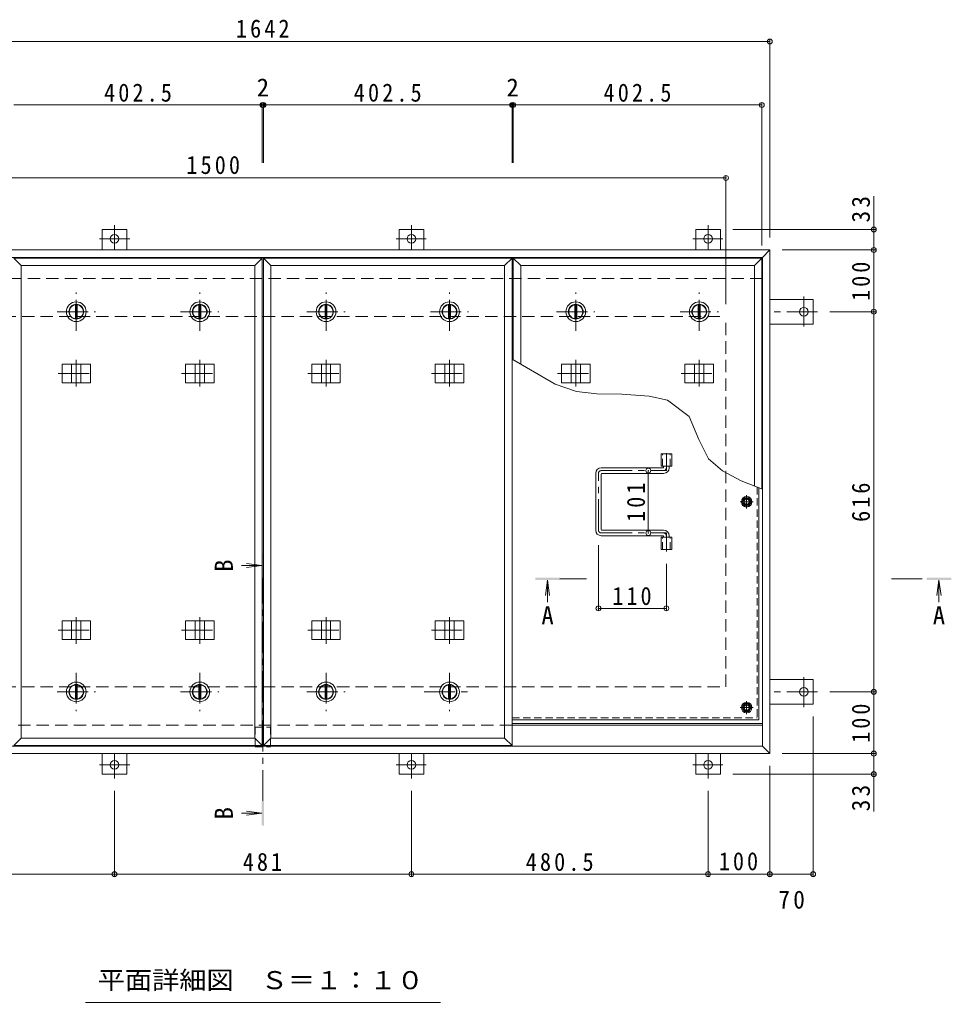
# Model space of a CAD drawing. Units: millimetres at full size, sheet at 1:10. Extents: x -2680 to 2731, y -1962 to 1719.
# Drawn here: x -1881 to -372, y -203 to 1389 of the extents above; entities that cross this region are included whole.
import ezdxf
from ezdxf.enums import TextEntityAlignment as Align

# ---------------------------------------------------------------- set-up
doc = ezdxf.new("R2010")
doc.units = ezdxf.units.MM
doc.header["$LTSCALE"] = 10
doc.header["$PDMODE"] = 32
doc.header["$PDSIZE"] = 8
for name, pattern in [('CHAIN1', [8, 5, -1, 1, -1]), ('DASHED1', [1.8, 1.2, -0.6]), ('DASHED2', [3, 2, -1])]:
    doc.linetypes.add(name, pattern=pattern)
for name, color, linetype, lineweight in [('0-1_躯体', 2, 'DASHED2', 9), ('0-2_仕上', 4, 'Continuous', 9), ('0-3_建具', 4, 'Continuous', 9), ('0-4_その他', 7, 'Continuous', 9), ('0-5_寸法', 7, 'Continuous', 9), ('0-6_ハッチ', 6, 'Continuous', 9), ('0-7_021', 5, 'Continuous', 5), ('0-A_061', 3, 'CHAIN1', 9), ('0-B_062', 2, 'Continuous', 9), ('0-C_084', 2, 'Continuous', 9), ('0-E_090', 3, 'Continuous', 9), ('0-F_092', 7, 'Continuous', 9)]:
    doc.layers.add(name, color=color, linetype=linetype, lineweight=lineweight)
doc.styles.add('ＭＳ ゴシック', font='')
doc.styles.get('ＭＳ ゴシック').set_extended_font_data('MS Gothic')

msp = doc.modelspace()

# ---------------------------------------------------------------- linework, layer by layer
at = {"layer": '0-1_躯体'}
for p, q in [((-677.89, 969.61), (-2295.89, 969.61)), ((-2236.89, 907.61), (-736.89, 907.61)), ((-736.89, 307.61), (-736.89, 907.61)), ((-2236.89, 307.61), (-736.89, 307.61)), ((-1083.39, 245.61), (-2295.89, 245.61))]:
    msp.add_line(p, q, dxfattribs=at)
at = {"layer": '0-1_躯体', "linetype": 'Continuous'}
msp.add_line((-677.89, 245.61), (-1083.39, 245.61), dxfattribs=at)
at = {"layer": '0-2_仕上'}
for p, q in [((-1487.89, 1002.61), (-1890.39, 1002.61)), ((-1878.39, 224.61), (-1878.39, 990.61)), ((-1485.89, 212.61), (-1485.89, 1002.61)), ((-1083.39, 1002.61), (-1485.89, 1002.61)), ((-1473.89, 224.61), (-1473.89, 990.61)), ((-1081.39, 837.3), (-1081.39, 1002.61)), ((-1069.39, 830.38), (-1069.39, 990.61)), ((-690.89, 633.03), (-690.89, 990.61)), ((-678.89, 628.38), (-678.89, 1002.61)), ((-1488.89, 504.15), (-1521.66, 504.15)), ((-1488.89, 504.15), (-1513.68, 507.42)), ((-1488.89, 504.15), (-1513.68, 500.89)), ((-1025.78, 480.73), (-1029.04, 455.94)), ((-1025.78, 480.73), (-1025.78, 445.13)), ((-1025.78, 480.73), (-1022.52, 455.94)), ((-391.83, 480.73), (-395.09, 455.94)), ((-391.83, 480.73), (-388.57, 455.94)), ((-391.83, 480.73), (-391.83, 445.13)), ((-1488.89, 102.98), (-1521.66, 102.98)), ((-1488.89, 102.98), (-1513.68, 106.24)), ((-1488.89, 102.98), (-1513.68, 99.71))]:
    msp.add_line(p, q, dxfattribs=at)
at = {"layer": '0-2_仕上', "color": 3}
for p, q in [((-842.04, 665.11), (-842.04, 685.11)), ((-842.04, 685.11), (-824.74, 685.11)), ((-824.74, 665.11), (-824.74, 685.11)), ((-842.04, 665.11), (-824.74, 665.11)), ((-842.04, 530.11), (-842.04, 550.11)), ((-842.04, 550.11), (-824.74, 550.11)), ((-824.74, 530.11), (-824.74, 550.11)), ((-842.04, 530.11), (-824.74, 530.11))]:
    msp.add_line(p, q, dxfattribs=at)
at = {"layer": '0-2_仕上', "color": 3, "linetype": 'DASHED1'}
for p, q in [((-839.74, 665.11), (-839.74, 685.11)), ((-827.04, 665.11), (-827.04, 685.11)), ((-839.74, 530.11), (-839.74, 550.11)), ((-827.04, 530.11), (-827.04, 550.11))]:
    msp.add_line(p, q, dxfattribs=at)
at = {"layer": '0-2_仕上', "linetype": 'CHAIN1'}
for p, q in [((-1486.89, 122.98), (-1486.89, 484.15)), ((-962.78, 482.73), (-1005.78, 482.73)), ((-468.82, 482.73), (-411.83, 482.73))]:
    msp.add_line(p, q, dxfattribs=at)
at = {"layer": '0-2_仕上'}
for points in [[(-1499.89, 990.61), (-1878.39, 990.61), (-1890.39, 1002.61)], [(-1878.39, 224.61), (-1499.89, 224.61), (-1487.89, 212.61), (-1487.89, 1002.61)], [(-1499.89, 224.61), (-1499.89, 990.61), (-1487.89, 1002.61)], [(-1095.39, 990.61), (-1473.89, 990.61), (-1485.89, 1002.61)], [(-1473.89, 224.61), (-1095.39, 224.61), (-1083.39, 212.61), (-1083.39, 1002.61)], [(-1095.39, 224.61), (-1095.39, 990.61), (-1083.39, 1002.61)], [(-690.89, 990.61), (-678.89, 1002.61), (-1081.39, 1002.61)], [(-690.89, 990.61), (-1069.39, 990.61), (-1081.39, 1002.61)], [(-1878.39, 224.61), (-1890.39, 212.61), (-1487.89, 212.61)], [(-1473.89, 224.61), (-1485.89, 212.61), (-1083.39, 212.61)]]:
    msp.add_lwpolyline(points, dxfattribs=at)
for points in [[(-1484.89, 524.15), (-1488.89, 524.15), (-1484.89, 484.15), (-1488.89, 484.15)], [(-1045.78, 480.73), (-1045.78, 484.73), (-1005.78, 480.73), (-1005.78, 484.73)], [(-411.83, 480.73), (-411.83, 484.73), (-371.83, 480.73), (-371.83, 484.73)], [(-1488.89, 82.98), (-1484.89, 82.98), (-1488.89, 122.98), (-1484.89, 122.98)]]:
    msp.add_solid(points, dxfattribs=at)
at = {"layer": '0-3_建具', "color": 2}
for p, q in [((-665.89, 1015.61), (-2307.89, 1015.61)), ((-677.89, 1003.61), (-2295.89, 1003.61)), ((-665.89, 1015.61), (-677.89, 1003.61)), ((-677.89, 211.61), (-677.89, 1003.61)), ((-665.89, 199.61), (-665.89, 1015.61)), ((-677.89, 245.61), (-1083.39, 245.61)), ((-677.89, 211.61), (-2295.89, 211.61)), ((-665.89, 199.61), (-677.89, 211.61)), ((-665.89, 199.61), (-2307.89, 199.61))]:
    msp.add_line(p, q, dxfattribs=at)
at = {"layer": '0-3_建具'}
for p, q in [((-1812.23, 830.61), (-1812.23, 800.61)), ((-1812.23, 830.61), (-1766.05, 830.61)), ((-1796.64, 830.61), (-1796.64, 800.61)), ((-1781.64, 830.61), (-1781.64, 800.61)), ((-1766.05, 830.61), (-1766.05, 800.61)), ((-1612.23, 830.61), (-1566.05, 830.61)), ((-1612.23, 830.61), (-1612.23, 800.61)), ((-1596.64, 830.61), (-1596.64, 800.61)), ((-1581.64, 830.61), (-1581.64, 800.61)), ((-1566.05, 830.61), (-1566.05, 800.61)), ((-1407.73, 830.61), (-1407.73, 800.61)), ((-1407.73, 830.61), (-1361.55, 830.61)), ((-1392.14, 830.61), (-1392.14, 800.61)), ((-1377.14, 830.61), (-1377.14, 800.61)), ((-1361.55, 830.61), (-1361.55, 800.61)), ((-1207.73, 830.61), (-1161.55, 830.61)), ((-1207.73, 830.61), (-1207.73, 800.61)), ((-1192.14, 830.61), (-1192.14, 800.61)), ((-1177.14, 830.61), (-1177.14, 800.61)), ((-1161.55, 830.61), (-1161.55, 800.61)), ((-1003.23, 830.61), (-1003.23, 800.61)), ((-1003.23, 830.61), (-957.05, 830.61)), ((-987.64, 830.61), (-987.64, 800.61)), ((-972.64, 830.61), (-972.64, 800.61)), ((-957.05, 830.61), (-957.05, 800.61)), ((-803.23, 830.61), (-757.05, 830.61)), ((-803.23, 830.61), (-803.23, 800.61)), ((-787.64, 830.61), (-787.64, 800.61)), ((-772.64, 830.61), (-772.64, 800.61)), ((-757.05, 830.61), (-757.05, 800.61)), ((-1812.23, 800.61), (-1766.05, 800.61)), ((-1612.23, 800.61), (-1566.05, 800.61)), ((-1407.73, 800.61), (-1361.55, 800.61)), ((-1207.73, 800.61), (-1161.55, 800.61)), ((-1003.23, 800.61), (-957.05, 800.61)), ((-803.23, 800.61), (-757.05, 800.61)), ((-1812.23, 414.61), (-1766.05, 414.61)), ((-1812.23, 384.61), (-1812.23, 414.61)), ((-1796.64, 384.61), (-1796.64, 414.61)), ((-1781.64, 384.61), (-1781.64, 414.61)), ((-1766.05, 384.61), (-1766.05, 414.61)), ((-1612.23, 414.61), (-1566.05, 414.61)), ((-1612.23, 384.61), (-1612.23, 414.61)), ((-1596.64, 384.61), (-1596.64, 414.61)), ((-1581.64, 384.61), (-1581.64, 414.61)), ((-1566.05, 384.61), (-1566.05, 414.61)), ((-1407.73, 414.61), (-1361.55, 414.61)), ((-1407.73, 384.61), (-1407.73, 414.61)), ((-1392.14, 384.61), (-1392.14, 414.61)), ((-1377.14, 384.61), (-1377.14, 414.61)), ((-1361.55, 384.61), (-1361.55, 414.61)), ((-1207.73, 414.61), (-1161.55, 414.61)), ((-1207.73, 384.61), (-1207.73, 414.61)), ((-1192.14, 384.61), (-1192.14, 414.61)), ((-1177.14, 384.61), (-1177.14, 414.61)), ((-1161.55, 384.61), (-1161.55, 414.61)), ((-1812.23, 384.61), (-1766.05, 384.61)), ((-1612.23, 384.61), (-1566.05, 384.61)), ((-1407.73, 384.61), (-1361.55, 384.61)), ((-1207.73, 384.61), (-1161.55, 384.61))]:
    msp.add_line(p, q, dxfattribs=at)
at = {"layer": '0-3_建具', "linetype": 'CHAIN1'}
for p, q in [((-1789.14, 837.73), (-1789.14, 794.49)), ((-1589.14, 837.73), (-1589.14, 794.49)), ((-1384.64, 837.73), (-1384.64, 794.49)), ((-1184.64, 837.73), (-1184.64, 794.49)), ((-980.14, 837.73), (-980.14, 794.49)), ((-780.14, 837.73), (-780.14, 794.49)), ((-1818.55, 815.61), (-1759.73, 815.61)), ((-1618.55, 815.61), (-1559.73, 815.61)), ((-1414.05, 815.61), (-1355.23, 815.61)), ((-1214.05, 815.61), (-1155.23, 815.61)), ((-1009.55, 815.61), (-950.73, 815.61)), ((-809.55, 815.61), (-750.73, 815.61)), ((-1789.14, 377.49), (-1789.14, 420.73)), ((-1589.14, 377.49), (-1589.14, 420.73)), ((-1384.64, 377.49), (-1384.64, 420.73)), ((-1184.64, 377.49), (-1184.64, 420.73)), ((-1818.55, 399.61), (-1759.73, 399.61)), ((-1618.55, 399.61), (-1559.73, 399.61)), ((-1414.05, 399.61), (-1355.23, 399.61)), ((-1214.05, 399.61), (-1155.23, 399.61))]:
    msp.add_line(p, q, dxfattribs=at)
at = {"layer": '0-4_その他'}
msp.add_line((-1199.39, -203.42), (-1774.39, -203.42), dxfattribs=at)
at = {"layer": '0-5_寸法'}
for p, q in [((-497.37, 1048.81), (-497.37, 1102.57)), ((-1013.26, 797.97), (-1083.39, 838.46)), ((-497.37, 166.41), (-497.37, 106.06))]:
    msp.add_line(p, q, dxfattribs=at)
for points in [[(-780.59, 708.48), (-796.41, 745.94), (-831.37, 772.16), (-861.34, 778.82), (-905.46, 782.15), (-945.83, 782.57), (-979.13, 786.31), (-1013.26, 797.97)], [(-742.67, 657.79), (-765.24, 677.03), (-780.59, 708.48)], [(-677.89, 627.99), (-712.43, 641.37), (-742.67, 657.79)]]:
    msp.add_lwpolyline(points, dxfattribs=at)
at = {"layer": '0-5_寸法', "linetype": 'DASHED1'}
for points in [[(-1499.19, 242.41), (-1474.59, 242.41), (-1474.59, 210.41)], [(-1499.19, 242.41), (-1499.19, 210.41), (-1474.59, 210.41)]]:
    msp.add_lwpolyline(points, dxfattribs=at)
at = {"layer": '0-6_ハッチ', "linetype": 'CHAIN1'}
for p, q in [((-833.39, 686.49), (-833.39, 658.11)), ((-943.39, 561.62), (-943.39, 653.6)), ((-938.88, 658.11), (-833.39, 658.11)), ((-938.88, 557.11), (-833.39, 557.11)), ((-833.39, 527.22), (-833.39, 557.11))]:
    msp.add_line(p, q, dxfattribs=at)
at = {"layer": '0-6_ハッチ'}
for p, q in [((-947.89, 561.61), (-947.89, 653.61)), ((-838.89, 662.61), (-938.89, 662.61)), ((-937.89, 653.61), (-837.89, 653.61)), ((-837.89, 663.61), (-837.89, 665.11)), ((-828.89, 662.61), (-828.89, 665.11)), ((-938.89, 562.61), (-938.89, 652.61)), ((-937.89, 561.61), (-837.89, 561.61)), ((-838.89, 552.61), (-938.89, 552.61)), ((-837.89, 551.61), (-837.89, 550.11)), ((-828.89, 552.61), (-828.89, 550.11)), ((-1083.39, 248.61), (-677.89, 248.61)), ((-1083.39, 245.61), (-677.89, 245.61))]:
    msp.add_line(p, q, dxfattribs=at)
for centre, radius, start, end in [((-938.89, 653.61), 9, 90, 180), ((-937.89, 652.61), 1, 90, 180), ((-838.89, 663.61), 1, 270, 0), ((-837.89, 662.61), 9, 270, 0), ((-938.89, 561.61), 9, 180, 270), ((-937.89, 562.61), 1, 180, 270), ((-837.89, 552.61), 9, 0, 90), ((-838.89, 551.61), 1, 0, 90)]:
    msp.add_arc(centre, radius, start, end, dxfattribs=at)
at = {"layer": '0-6_ハッチ', "linetype": 'CHAIN1'}
for centre, radius, start, end in [((-938.88, 653.6), 4.51, 90, 180), ((-837.89, 662.61), 4.5, 270.29569, 0), ((-938.88, 561.62), 4.51, 180, 270), ((-837.89, 552.61), 4.5, 0, 89.70431)]:
    msp.add_arc(centre, radius, start, end, dxfattribs=at)
at = {"layer": '0-7_021'}
for centre, radius in [((-703.39, 607.61), 5), ((-703.39, 607.61), 4.19), ((-703.39, 274.11), 5), ((-703.39, 274.11), 4.19)]:
    msp.add_circle(centre, radius, dxfattribs=at)
at = {"layer": '0-A_061', "linetype": 'DASHED1'}
for p in [(-686.59, 631.36), (-1083.39, 257.31)]:
    msp.add_line(p, (-686.59, 257.31), dxfattribs=at)
at = {"layer": '0-A_061', "linetype": 'Continuous'}
for q in [(-683.39, 630.12), (-1083.39, 254.11)]:
    msp.add_line((-683.39, 254.11), q, dxfattribs=at)
at = {"layer": '0-A_061'}
for p, q in [((-692.71, 607.61), (-714.07, 607.61)), ((-703.39, 596.93), (-703.39, 618.29)), ((-692.71, 274.11), (-714.07, 274.11)), ((-703.39, 263.43), (-703.39, 284.79))]:
    msp.add_line(p, q, dxfattribs=at)
at = {"layer": '0-B_062'}
for p, q in [((-710.89, 607.61), (-707.14, 614.11)), ((-707.14, 614.11), (-699.64, 614.11)), ((-695.89, 607.61), (-699.64, 614.11)), ((-695.89, 607.61), (-699.64, 601.11)), ((-710.89, 274.11), (-707.14, 280.61)), ((-707.14, 280.61), (-699.64, 280.61)), ((-695.89, 274.11), (-699.64, 280.61)), ((-695.89, 274.11), (-699.64, 267.61))]:
    msp.add_line(p, q, dxfattribs=at)
for points in [[(-710.89, 607.61), (-707.14, 601.11), (-699.64, 601.11)], [(-710.89, 274.11), (-707.14, 267.61), (-699.64, 267.61)]]:
    msp.add_lwpolyline(points, dxfattribs=at)
for centre, radius in [((-703.39, 607.61), 8.5), ((-703.39, 607.61), 6.5), ((-703.39, 274.11), 8.5), ((-703.39, 274.11), 6.5)]:
    msp.add_circle(centre, radius, dxfattribs=at)
at = {"layer": '0-C_084', "linetype": 'CHAIN1'}
for p, q in [((-1789.14, 884.61), (-1789.14, 946.61)), ((-1589.14, 884.61), (-1589.14, 946.61)), ((-1384.64, 884.61), (-1384.64, 946.61)), ((-1184.64, 884.61), (-1184.64, 946.61)), ((-980.14, 884.61), (-980.14, 946.61)), ((-780.14, 884.61), (-780.14, 946.61)), ((-1820.14, 915.61), (-1758.14, 915.61)), ((-1620.14, 915.61), (-1558.14, 915.61)), ((-1415.64, 915.61), (-1353.64, 915.61)), ((-1215.64, 915.61), (-1153.64, 915.61)), ((-1011.14, 915.61), (-949.14, 915.61)), ((-811.14, 915.61), (-749.14, 915.61)), ((-1789.14, 330.61), (-1789.14, 268.61)), ((-1589.14, 330.61), (-1589.14, 268.61)), ((-1384.64, 330.61), (-1384.64, 268.61)), ((-1184.64, 330.61), (-1184.64, 268.61)), ((-1820.14, 299.61), (-1758.14, 299.61)), ((-1620.14, 299.61), (-1558.14, 299.61)), ((-1415.64, 299.61), (-1353.64, 299.61)), ((-1225.64, 299.61), (-1153.64, 299.61))]:
    msp.add_line(p, q, dxfattribs=at)
at = {"layer": '0-C_084'}
for p, q in [((-1790.64, 927.01), (-1790.64, 904.21)), ((-1787.64, 927.01), (-1787.64, 904.21)), ((-1590.64, 927.01), (-1590.64, 904.21)), ((-1587.64, 927.01), (-1587.64, 904.21)), ((-1386.14, 927.01), (-1386.14, 904.21)), ((-1383.14, 927.01), (-1383.14, 904.21)), ((-1186.14, 927.01), (-1186.14, 904.21)), ((-1183.14, 927.01), (-1183.14, 904.21)), ((-981.64, 927.01), (-981.64, 904.21)), ((-978.64, 927.01), (-978.64, 904.21)), ((-781.64, 927.01), (-781.64, 904.21)), ((-778.64, 927.01), (-778.64, 904.21)), ((-1790.64, 288.21), (-1790.64, 311.01)), ((-1787.64, 288.21), (-1787.64, 311.01)), ((-1590.64, 288.21), (-1590.64, 311.01)), ((-1587.64, 288.21), (-1587.64, 311.01)), ((-1386.14, 288.21), (-1386.14, 311.01)), ((-1383.14, 288.21), (-1383.14, 311.01)), ((-1186.14, 288.21), (-1186.14, 311.01)), ((-1183.14, 288.21), (-1183.14, 311.01))]:
    msp.add_line(p, q, dxfattribs=at)
for centre, radius in [((-1789.14, 915.61), 16), ((-1789.14, 915.61), 12), ((-1789.14, 915.61), 11.5), ((-1589.14, 915.61), 16), ((-1589.14, 915.61), 12), ((-1589.14, 915.61), 11.5), ((-1384.64, 915.61), 16), ((-1384.64, 915.61), 12), ((-1384.64, 915.61), 11.5), ((-1184.64, 915.61), 16), ((-1184.64, 915.61), 12), ((-1184.64, 915.61), 11.5), ((-980.14, 915.61), 16), ((-980.14, 915.61), 12), ((-980.14, 915.61), 11.5), ((-780.14, 915.61), 16), ((-780.14, 915.61), 12), ((-780.14, 915.61), 11.5), ((-1789.14, 299.61), 16), ((-1789.14, 299.61), 12), ((-1789.14, 299.61), 11.5), ((-1589.14, 299.61), 16), ((-1589.14, 299.61), 12), ((-1589.14, 299.61), 11.5), ((-1384.64, 299.61), 16), ((-1384.64, 299.61), 12), ((-1384.64, 299.61), 11.5), ((-1184.64, 299.61), 16), ((-1184.64, 299.61), 12), ((-1184.64, 299.61), 11.5)]:
    msp.add_circle(centre, radius, dxfattribs=at)
at = {"layer": '0-E_090', "linetype": 'CHAIN1'}
for p, q in [((-1727.39, 1055.97), (-1727.39, 1015.81)), ((-1246.39, 1055.97), (-1246.39, 1015.81)), ((-765.89, 1055.97), (-765.89, 1015.81)), ((-1702.55, 1033.81), (-1751.44, 1033.81)), ((-1271.23, 1033.81), (-1222.34, 1033.81)), ((-790.73, 1033.81), (-741.84, 1033.81)), ((-610.69, 940.45), (-610.69, 891.56)), ((-588.53, 915.61), (-665.89, 915.61)), ((-610.69, 274.77), (-610.69, 323.66)), ((-588.53, 299.61), (-665.89, 299.61)), ((-1727.39, 159.25), (-1727.39, 199.41)), ((-1246.39, 159.25), (-1246.39, 199.41)), ((-765.89, 159.25), (-765.89, 199.41)), ((-1702.55, 181.41), (-1751.44, 181.41)), ((-1271.23, 181.41), (-1222.34, 181.41)), ((-790.73, 181.41), (-741.84, 181.41))]:
    msp.add_line(p, q, dxfattribs=at)
at = {"layer": '0-E_090'}
for p, q in [((-1707.39, 1048.81), (-1747.39, 1048.81)), ((-1747.39, 1015.61), (-1747.39, 1048.81)), ((-1707.39, 1015.61), (-1707.39, 1048.81)), ((-1266.39, 1015.61), (-1266.39, 1048.81)), ((-1266.39, 1048.81), (-1226.39, 1048.81)), ((-1226.39, 1015.61), (-1226.39, 1048.81)), ((-785.89, 1048.81), (-745.89, 1048.81)), ((-785.89, 1015.61), (-785.89, 1048.81)), ((-745.89, 1015.61), (-745.89, 1048.81)), ((-665.89, 935.61), (-595.69, 935.61)), ((-595.69, 935.61), (-595.69, 895.61)), ((-665.89, 895.61), (-595.69, 895.61)), ((-665.89, 319.61), (-595.69, 319.61)), ((-595.69, 279.61), (-595.69, 319.61)), ((-665.89, 279.61), (-595.69, 279.61)), ((-1747.39, 199.61), (-1747.39, 166.41)), ((-1707.39, 199.61), (-1707.39, 166.41)), ((-1266.39, 199.61), (-1266.39, 166.41)), ((-1226.39, 199.61), (-1226.39, 166.41)), ((-785.89, 199.61), (-785.89, 166.41)), ((-745.89, 199.61), (-745.89, 166.41)), ((-1707.39, 166.41), (-1747.39, 166.41)), ((-1266.39, 166.41), (-1226.39, 166.41)), ((-785.89, 166.41), (-745.89, 166.41))]:
    msp.add_line(p, q, dxfattribs=at)
for centre in [(-1727.39, 1033.81), (-1246.39, 1033.81), (-765.89, 1033.81), (-610.69, 915.61), (-610.69, 299.61), (-1727.39, 181.41), (-1246.39, 181.41), (-765.89, 181.41)]:
    msp.add_circle(centre, 7, dxfattribs=at)
at = {"layer": '0-F_092'}
for p, q in [((-665.89, 1356.32), (-665.89, 1035.61)), ((-2307.89, 1353.32), (-665.89, 1353.32)), ((-1890.39, 1250.53), (-1487.89, 1250.53)), ((-1487.89, 1253.53), (-1487.89, 1156.76)), ((-1487.89, 1250.53), (-1485.89, 1250.53)), ((-1485.89, 1253.53), (-1485.89, 1156.76)), ((-1485.89, 1250.53), (-1083.39, 1250.53)), ((-1083.39, 1253.53), (-1083.39, 1156.76)), ((-1083.39, 1250.53), (-1081.39, 1250.53)), ((-1081.39, 1253.53), (-1081.39, 1156.76)), ((-1081.39, 1250.53), (-678.89, 1250.53)), ((-678.89, 1253.53), (-678.89, 1022.61)), ((-2236.89, 1132.33), (-736.89, 1132.33)), ((-736.89, 1135.33), (-736.89, 927.61)), ((-494.37, 1048.81), (-725.89, 1048.81)), ((-497.37, 1015.61), (-497.37, 1048.81)), ((-494.37, 1015.61), (-645.89, 1015.61)), ((-497.37, 1015.61), (-497.37, 915.61)), ((-494.37, 915.61), (-568.53, 915.61)), ((-497.37, 915.61), (-497.37, 299.61)), ((-862.67, 557.11), (-862.67, 658.11)), ((-943.39, 431.96), (-943.39, 537.11)), ((-833.39, 431.96), (-833.39, 507.22)), ((-833.39, 434.96), (-943.39, 434.96)), ((-494.37, 299.61), (-568.53, 299.61)), ((-497.37, 299.61), (-497.37, 199.61)), ((-595.69, 1.16), (-595.69, 259.61)), ((-494.37, 199.61), (-645.89, 199.61)), ((-497.37, 199.61), (-497.37, 166.41)), ((-665.89, 1.16), (-665.89, 179.61)), ((-494.37, 166.41), (-725.89, 166.41)), ((-1727.39, 1.16), (-1727.39, 139.25)), ((-1246.39, 1.16), (-1246.39, 139.25)), ((-765.89, 1.16), (-765.89, 139.25)), ((-2207.89, 4.16), (-1727.39, 4.16)), ((-1727.39, 4.16), (-1246.39, 4.16)), ((-1246.39, 4.16), (-765.89, 4.16)), ((-765.89, 4.16), (-665.89, 4.16)), ((-665.89, 4.16), (-595.69, 4.16))]:
    msp.add_line(p, q, dxfattribs=at)
for p in [(-665.89, 1353.32), (-1487.89, 1250.53), (-1485.89, 1250.53), (-1083.39, 1250.53), (-1081.39, 1250.53), (-678.89, 1250.53), (-736.89, 1132.33), (-497.37, 1048.81), (-497.37, 1015.61), (-497.37, 915.61), (-862.67, 658.11), (-862.67, 557.11), (-943.39, 434.96), (-833.39, 434.96), (-497.37, 299.61), (-497.37, 199.61), (-497.37, 166.41), (-1727.39, 4.16), (-1246.39, 4.16), (-765.89, 4.16), (-665.89, 4.16), (-595.69, 4.16)]:
    msp.add_point(p, dxfattribs=at)

# ---------------------------------------------------------------- texts
at = {"layer": '0-4_その他', "color": 2, "style": 'ＭＳ ゴシック', "width": 1.1}
msp.add_text('平面詳細図\u3000Ｓ＝１：１０', height=29.33, dxfattribs=at).set_placement((-1754.39, -190.92), align=Align.BOTTOM_LEFT)
at = {"layer": '0-5_寸法', "color": 2, "style": 'ＭＳ ゴシック'}
for p in [(-1526.76, 494.15), (-1526.76, 92.98)]:
    msp.add_text('B', height=29.33, rotation=90, dxfattribs=at).set_placement(p, align=Align.BOTTOM_LEFT)
for p in [(-1035.78, 400.03), (-401.83, 400.03)]:
    msp.add_text('A', height=29.33, dxfattribs=at).set_placement(p, align=Align.BOTTOM_LEFT)
at = {"layer": '0-F_092', "color": 2, "style": 'ＭＳ ゴシック'}
for p in [(-1496.89, 1255.53), (-1092.39, 1255.53)]:
    msp.add_text('2', height=29.33, dxfattribs=at).set_placement(p, align=Align.BOTTOM_LEFT)
at = {"layer": '0-F_092', "color": 2, "char_height": 29.33, "attachment_point": 7, "style": 'ＭＳ ゴシック'}
for s, insert in [('\\T1.28;\\W0.9;1642', (-1530.64, 1359.32)), ('\\T1.28;\\W0.9;402.5', (-1744.14, 1255.53)), ('\\T1.28;\\W0.9;402.5', (-1339.64, 1255.53)), ('\\T1.28;\\W0.9;402.5', (-935.14, 1255.53)), ('\\T1.28;\\W0.9;1500', (-1610.88, 1138.33)), ('\\T1.27;\\W0.9;110', (-920.89, 439.96)), ('\\T1.27;\\W0.9;481', (-1519.39, 9.16)), ('\\T1.28;\\W0.9;480.5', (-1061.14, 9.16)), ('\\T1.27;\\W0.9;100', (-748.39, 10.16)), ('\\T1.27;\\W0.95;70', (-652.04, -52.03))]:
    msp.add_mtext(s, dxfattribs=dict(at, insert=insert))
at = {"layer": '0-F_092', "color": 2, "char_height": 29.33, "attachment_point": 7, "rotation": 90, "style": 'ＭＳ ゴシック'}
for s, insert in [('\\T1.27;\\W0.95;33', (-503.37, 1060.07)), ('\\T1.27;\\W0.9;100', (-503.37, 933.11)), ('\\T1.27;\\W0.9;101', (-867.67, 575.11)), ('\\T1.27;\\W0.9;616', (-503.37, 575.11)), ('\\T1.27;\\W0.9;100', (-503.37, 217.11)), ('\\T1.27;\\W0.95;33', (-503.37, 106.06))]:
    msp.add_mtext(s, dxfattribs=dict(at, insert=insert))

doc.saveas('drawing.dxf')
